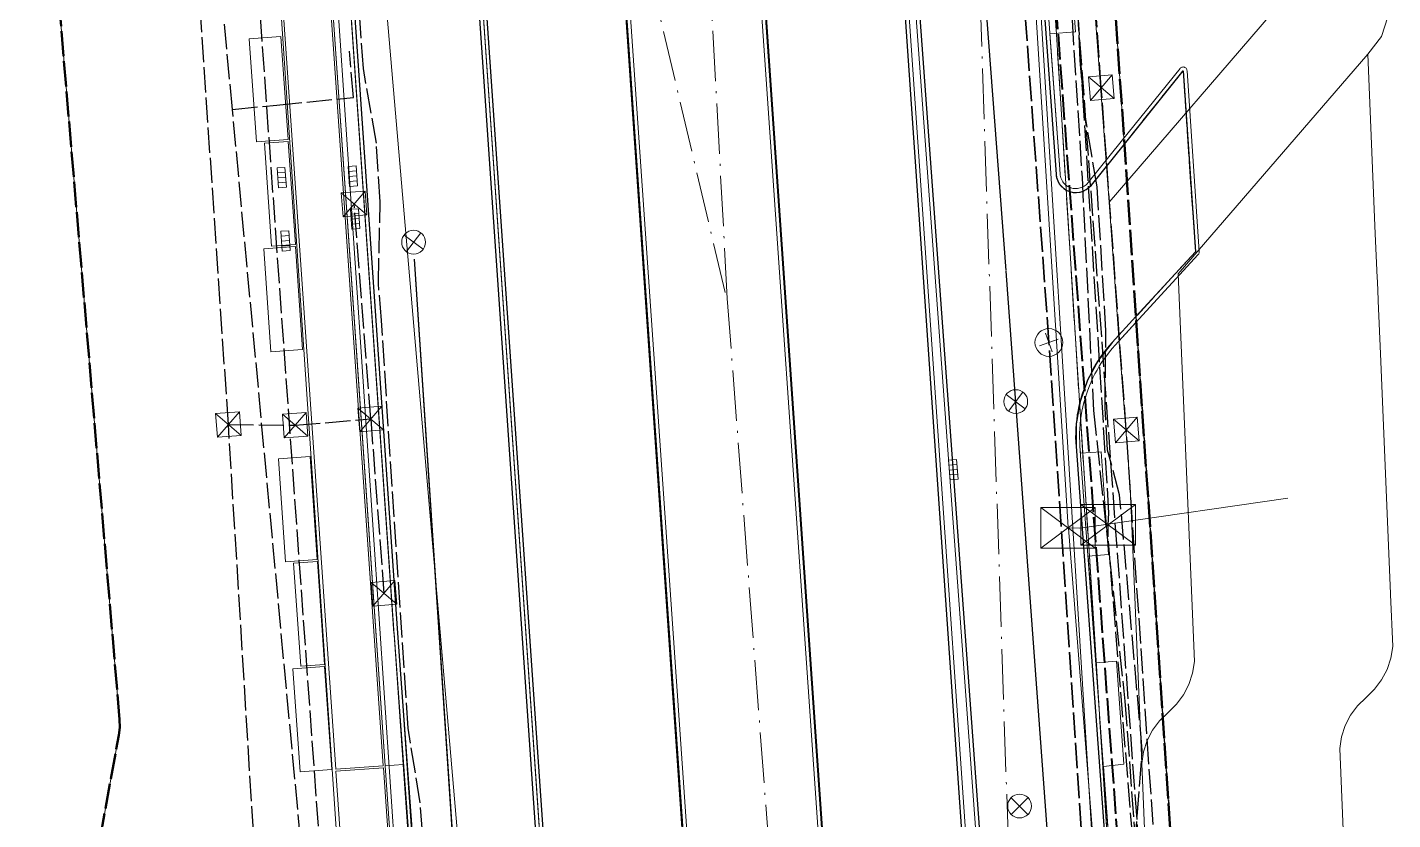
# Model space of a CAD drawing. Header units: metres. Extents: x 105014 to 106600, y 111320 to 118425.
# Drawn here: x 105392.7 to 105461.5, y 112416 to 112455.9 of the extents above; entities that cross this region are included whole.
import ezdxf

# ---------------------------------------------------------------- set-up
doc = ezdxf.new("R2010")
doc.units = ezdxf.units.M
doc.linetypes.add('DASHDOT', pattern=[3.556, 2.54, -0.508, 0, -0.508])
doc.linetypes.add('DASHED', pattern=[1.524, 1.27, -0.254])
for name, color, linetype, lineweight in [('00-BASE-LIMITE', 7, 'DASHED', 50), ('00-BASE-UE', 42, 'DASHED', 25), ('10-PAV-BOCACALLE', 9, 'CONTINUOUS', 13), ('10-PAV-CALZADA-BRT', 12, 'CONTINUOUS', 30), ('10-PAV-CALZADA-MIXTA', 8, 'CONTINUOUS', 30), ('10-PAV-CICLORUTA', 76, 'CONTINUOUS', 18), ('10-PAV-ESTACION-TM', 1, 'CONTINUOUS', 40), ('10-PAV-SARDINEL', 252, 'CONTINUOUS', 13), ('20-EP-ZONA-DURA', 253, 'CONTINUOUS', 13), ('20-EP-ZONA-VERDE', 84, 'CONTINUOUS', 13), ('30-RED-ENEL-NODOS', 11, 'CONTINUOUS', 13), ('30-RED-ENEL-PROY', 1, 'DASHED', 25), ('30-RED-ETB-CAMARA', 151, 'CONTINUOUS', 13), ('30-RED-ETB-EXIST', 145, 'CONTINUOUS', 13), ('30-RED-ETB-PROY', 5, 'DASHED', 25), ('30-RED-MOVISTAR-PROY', 4, 'DASHED', 25), ('30-RED-VANTI-EXIST', 52, 'CONTINUOUS', 13), ('30-RED-VANTI-PROY', 2, 'DASHED', 25), ('30-RED-VANTI-RETIRO', 8, 'DASHDOT', 13), ('35-RH-ACUE-MATRIZ-PJ', 150, 'DASHED', 40), ('35-RH-ACUE-MENOR-EXIST', 151, 'CONTINUOUS', 13), ('35-RH-ACUE-MENOR-PROY', 5, 'DASHED', 25), ('35-RH-PLUV-COLECTOR', 96, 'CONTINUOUS', 30), ('35-RH-PLUV-NODOS', 94, 'CONTINUOUS', 13), ('35-RH-PLUV-RETIRO', 8, 'DASHDOT', 13), ('36-RH-SAN-COLECTOR-PROY', 6, 'DASHED', 35), ('36-RH-SAN-POZOS', 216, 'CONTINUOUS', 13), ('60-PREDIAL-LOTE', 42, 'CONTINUOUS', 13)]:
    doc.layers.add(name, color=color, linetype=linetype, lineweight=lineweight)

# ---------------------------------------------------------------- blocks, each defined once
blk = doc.blocks.new('CAM_ETB_T_13')
for p, q in [((-1.375, -1.025), (1.375, 1.025)), ((-1.375, 1.025), (1.375, -1.025))]:
    blk.add_line(p, q)
blk.add_lwpolyline([(-1.375, -1.025), (1.375, -1.025), (1.375, 1.025), (-1.375, 1.025)], close=True)
blk = doc.blocks.new('CAJA_ENEL')
for p, q in [((-0.6, -0.6), (0.6, 0.6)), ((-0.6, 0.6), (0.6, -0.6))]:
    blk.add_line(p, q)
blk.add_lwpolyline([(-0.6, -0.6), (0.6, -0.6), (0.6, 0.6), (-0.6, 0.6)], close=True)
blk = doc.blocks.new('POZO_SAN')
for p, q in [((-0.5, 0), (0.5, 0)), ((0, -0.5), (0, 0.5))]:
    blk.add_line(p, q)
blk.add_circle((0, 0), 0.7)
blk = doc.blocks.new('SUMIDERO')
for p, q in [((-0.25, -0.2), (-0.25, 0.2)), ((0, -0.2), (0, 0.2)), ((0.25, -0.2), (0.25, 0.2))]:
    blk.add_line(p, q)
blk.add_lwpolyline([(-0.5, -0.2), (0.5, -0.2), (0.5, 0.2), (-0.5, 0.2)], close=True)
blk = doc.blocks.new('POZO_PLUV')
for p, q in [((-0.42, -0.42), (0.42, 0.42)), ((-0.42, 0.42), (0.42, -0.42))]:
    blk.add_line(p, q)
blk.add_circle((0, 0), 0.6)

msp = doc.modelspace()

# ---------------------------------------------------------------- linework, layer by layer
at = {"layer": '00-BASE-LIMITE'}
for points in [[(105446.1261, 112477.6617), (105450.6233, 112410.6239), (105450.9999, 112405.4791), (105451.5965, 112397.4247), (105452.3475, 112386.2927), (105453.2739, 112374.1909), (105453.9957, 112363.8917), (105454.7955, 112352.7775), (105455.1799, 112347.4345), (105455.7085, 112340.0861), (105455.7447, 112339.5843), (105455.0235, 112339.1663)], [(105394.2111, 112334.7757), (105395.8971, 112345.0479), (105396.4211, 112348.7839), (105406.3071, 112347.0333), (105410.1213, 112347.9957), (105408.8251, 112363.4781), (105409.7017, 112363.5515), (105409.3307, 112367.9989), (105408.4475, 112367.9893), (105408.3095, 112369.6475), (105406.6823, 112390.1281), (105403.6453, 112393.4535), (105392.7359, 112395.5035), (105395.3079, 112409.0931), (105397.3429, 112420.2789), (105397.3879, 112420.6724), (105397.3807, 112421.0683), (105392.8071, 112475.2735)]]:
    msp.add_lwpolyline(points, dxfattribs=at)
at = {"layer": '00-BASE-UE'}
for points in [[(105446.1261, 112477.6617), (105447.9779, 112450.0573), (105450.9373, 112453.7391), (105451.5535, 112444.6291), (105448.5611, 112441.3661), (105450.6233, 112410.6239), (105450.9999, 112405.4791), (105451.5965, 112397.4247), (105452.3475, 112386.2927), (105453.2739, 112374.1909), (105453.9957, 112363.8917), (105454.7955, 112352.7775), (105455.1799, 112347.4345), (105455.7085, 112340.0861), (105455.7447, 112339.5843), (105455.0235, 112339.1663)], [(105394.2111, 112334.7757), (105395.8971, 112345.0479), (105396.4211, 112348.7839), (105406.3071, 112347.0333), (105410.1213, 112347.9957), (105408.8251, 112363.4781), (105409.7017, 112363.5515), (105409.3307, 112367.9989), (105408.4475, 112367.9893), (105408.3095, 112369.6475), (105406.6823, 112390.1281), (105403.6453, 112393.4535), (105392.7359, 112395.5035), (105395.3079, 112409.0931), (105397.3429, 112420.2789), (105397.3879, 112420.6724), (105397.3807, 112421.0683), (105392.8071, 112475.2735)]]:
    msp.add_lwpolyline(points, dxfattribs=at)
at = {"layer": '10-PAV-BOCACALLE'}
msp.add_lwpolyline([(105412.1231, 112414.9887), (105411.4003, 112425.4163), (105414.253, 112386.3819)], dxfattribs=at)
at = {"layer": '10-PAV-CALZADA-BRT'}
for points in [[(105414.6451, 112575.9793), (105425.5743, 112417.8942), (105427.0705, 112396.2523), (105428.4383, 112381.2618), (105430.4629, 112366.3459), (105437.9087, 112319.2703)], [(105432.7915, 112306.8161), (105423.5487, 112365.2523), (105421.4829, 112380.4729), (105420.0873, 112395.7695), (105418.5857, 112417.4896), (105407.6619, 112575.4965)], [(105430.2679, 112552.9951), (105440.7499, 112401.3749), (105441.1683, 112395.3209), (105442.9657, 112367.4376), (105443.4655, 112358.8747), (105448.4291, 112271.6809), (105449.1605, 112255.3047), (105449.4911, 112238.9155), (105449.9817, 112177.1755)], [(105446.4817, 112177.1477), (105445.9913, 112238.8877), (105445.6623, 112255.1913), (105444.9347, 112271.4819), (105444.0035, 112287.8399), (105443.3353, 112296.1524), (105442.2797, 112304.4247), (105440.8391, 112312.6387), (105439.3984, 112320.8527), (105438.3428, 112329.1251), (105437.6745, 112337.4377), (105436.4767, 112358.4767), (105435.9312, 112367.8031), (105434.1851, 112394.8381), (105433.7685, 112400.8637), (105423.2845, 112552.5123)]]:
    msp.add_lwpolyline(points, dxfattribs=at)
at = {"layer": '10-PAV-CALZADA-MIXTA'}
for points in [[(105424.1947, 112319.562), (105419.2376, 112350.9026), (105417.3796, 112362.6496), (105416.9215, 112365.5463), (105415.4336, 112375.9444), (105414.253, 112386.3819), (105411.4003, 112425.4163), (105411.3998, 112425.4237), (105400.9731, 112575.85)], [(105450.3887, 112178.9449), (105449.9911, 112229.4703), (105449.6487, 112248.2002), (105448.9165, 112266.9189), (105445.8381, 112329.0576), (105444.4013, 112358.0597), (105443.2423, 112378.9595), (105441.8369, 112399.8441), (105441.7197, 112401.4459), (105432.157, 112532.0538)], [(105413.4217, 112486.6408), (105418.5982, 112411.5083), (105419.6617, 112396.1259), (105420.9386, 112382.1303), (105422.8287, 112368.2043), (105422.9454, 112367.4699), (105423.0947, 112366.5227), (105432.5445, 112306.7775)], [(105442.3573, 112478.3295), (105444.5381, 112448.5417), (105444.565, 112448.3732), (105444.6202, 112448.2118), (105444.702, 112448.0621), (105444.8081, 112447.9285), (105444.9354, 112447.8148), (105445.0801, 112447.7245), (105445.2381, 112447.66), (105445.4047, 112447.6234), (105445.5751, 112447.6156), (105445.7444, 112447.6368), (105445.9076, 112447.6866), (105446.06, 112447.7634), (105446.1971, 112447.8649), (105446.3149, 112447.9883), (105447.9778, 112450.0572), (105450.9373, 112453.7391), (105451.5535, 112444.6291), (105448.561, 112441.366), (105447.3653, 112440.0623), (105446.6657, 112439.1621), (105446.1215, 112438.1602), (105445.7471, 112437.0834), (105445.5525, 112435.96), (105445.5429, 112434.8199), (105448.0703, 112400.3005)]]:
    msp.add_lwpolyline(points, dxfattribs=at)
at = {"layer": '10-PAV-CICLORUTA'}
for points in [[(105399.3271, 112582.1941), (105399.4403, 112580.5895), (105399.5527, 112578.9835), (105399.6645, 112577.3761), (105399.7761, 112575.7673), (105410.6607, 112418.7343), (105408.2665, 112418.5683), (105397.3817, 112575.6013), (105397.2703, 112577.2101), (105397.1585, 112578.8171), (105397.0461, 112580.4221), (105396.9331, 112582.0251), (105396.9077, 112582.3803), (105399.3015, 112582.5535), (105399.3271, 112582.1941)], [(105411.1715, 112411.3645), (105410.2116, 112409.975), (105408.9389, 112408.8649), (105408.2733, 112418.4685), (105410.6675, 112418.6345), (105411.1715, 112411.3645)]]:
    msp.add_lwpolyline(points, close=True, dxfattribs=at)
at = {"layer": '10-PAV-ESTACION-TM'}
msp.add_lwpolyline([(105427.3459, 112392.2689), (105416.3383, 112551.4889), (105423.3219, 112551.9717), (105434.3293, 112392.7517), (105427.3459, 112392.2689)], close=True, dxfattribs=at)
at = {"layer": '10-PAV-SARDINEL'}
for points in [[(105423.9972, 112319.5309), (105419.0401, 112350.8714), (105417.1821, 112362.6184), (105416.724, 112365.5153), (105416.475, 112367.1128), (105416.2333, 112368.7116), (105415.9988, 112370.3115), (105415.7716, 112371.9124), (105415.5516, 112373.5143), (105415.3389, 112375.1173), (105415.1335, 112376.7211), (105414.9354, 112378.3259), (105414.7445, 112379.9316), (105414.561, 112381.5381), (105414.3847, 112383.1454), (105414.2157, 112384.7535), (105414.054, 112386.3619), (105414.0535, 112386.3673), (105411.2008, 112425.4023), (105411.2003, 112425.4101), (105400.7736, 112575.8362)], [(105400.9731, 112575.85), (105411.3998, 112425.4237), (105411.4003, 112425.4163), (105414.253, 112386.3819), (105414.4146, 112384.7739), (105414.5835, 112383.1667), (105414.7597, 112381.5603), (105414.9431, 112379.9547), (105415.1339, 112378.3499), (105415.3319, 112376.746), (105415.5372, 112375.1431), (105415.7498, 112373.541), (105415.9696, 112371.94), (105416.1967, 112370.34), (105416.4311, 112368.741), (105416.6727, 112367.1431), (105416.9215, 112365.5463), (105417.3796, 112362.6496), (105419.2376, 112350.9026), (105424.1947, 112319.562)], [(105407.6619, 112575.4965), (105418.5857, 112417.4896), (105420.0873, 112395.7695)], [(105448.4291, 112271.6809), (105443.4655, 112358.8747), (105443.2186, 112363.1563), (105442.9657, 112367.4376), (105442.6842, 112372.086), (105442.3954, 112376.7339), (105442.0994, 112381.3813), (105441.7963, 112386.0283), (105441.4859, 112390.6749), (105441.1683, 112395.3209), (105440.7499, 112401.3749), (105430.2679, 112552.9951)], [(105431.2337, 112541.9246), (105440.9494, 112401.3887), (105441.3678, 112395.3346), (105441.6855, 112390.6884), (105441.9959, 112386.0415), (105442.299, 112381.3942), (105442.595, 112376.7465), (105442.8838, 112372.0983), (105443.1654, 112367.4496), (105443.4183, 112363.168), (105443.6652, 112358.8862), (105447.4799, 112291.875)], [(105445.6383, 112329.0477), (105444.2016, 112358.0498), (105444.0702, 112360.6628), (105443.9349, 112363.2755), (105443.7959, 112365.888), (105443.6529, 112368.5003), (105443.5061, 112371.1123), (105443.3555, 112373.7242), (105443.201, 112376.3358), (105443.0427, 112378.9473), (105442.8805, 112381.5584), (105442.7145, 112384.1694), (105442.5446, 112386.78), (105442.3708, 112389.3905), (105442.1933, 112392.0006), (105442.0118, 112394.6105), (105441.8266, 112397.2202), (105441.6374, 112399.8296), (105441.5202, 112401.4313), (105431.9575, 112532.0392)], [(105432.157, 112532.0538), (105441.7197, 112401.4459), (105441.8369, 112399.8441), (105442.026, 112397.2344), (105442.2113, 112394.6245), (105442.3928, 112392.0143), (105442.5704, 112389.4039), (105442.7441, 112386.7931), (105442.914, 112384.1822), (105443.0801, 112381.5709), (105443.2423, 112378.9595), (105443.4006, 112376.3478), (105443.5551, 112373.7358), (105443.7058, 112371.1237), (105443.8526, 112368.5113), (105443.9956, 112365.8987), (105444.1347, 112363.2859), (105444.2699, 112360.6729), (105444.4013, 112358.0597), (105445.8381, 112329.0576)], [(105432.5445, 112306.7775), (105423.0947, 112366.5227), (105422.9454, 112367.4699), (105422.8287, 112368.2043), (105422.5885, 112369.7474), (105422.3558, 112371.2916), (105422.1307, 112372.8369), (105421.9131, 112374.3833), (105421.7031, 112375.9308), (105421.5006, 112377.4793), (105421.3057, 112379.0287), (105421.1183, 112380.5791), (105420.9386, 112382.1303), (105420.7663, 112383.6824), (105420.6017, 112385.2354), (105420.4447, 112386.7891), (105420.2952, 112388.3436), (105420.1533, 112389.8988), (105420.019, 112391.4546), (105419.8923, 112393.0111), (105419.7732, 112394.5682), (105419.6617, 112396.1259), (105418.5982, 112411.5083), (105413.4217, 112486.6408)], [(105418.7978, 112411.5221), (105418.3862, 112417.4758), (105413.6212, 112486.6546)], [(105413.6212, 112486.6546), (105418.7977, 112411.5221), (105419.8612, 112396.14), (105419.9727, 112394.583), (105420.0917, 112393.0269), (105420.2183, 112391.4714), (105420.3526, 112389.9165), (105420.4944, 112388.3623), (105420.6437, 112386.8088), (105420.8007, 112385.256), (105420.9652, 112383.704), (105421.1372, 112382.1533), (105421.317, 112380.6026), (105421.5042, 112379.0532), (105421.699, 112377.5047), (105421.9014, 112375.9572), (105422.1113, 112374.4107), (105422.3287, 112372.8653), (105422.5537, 112371.3209), (105422.7862, 112369.7777), (105423.0263, 112368.2354), (105423.143, 112367.5012), (105423.2923, 112366.5539), (105432.7421, 112306.8087)], [(105448.0703, 112400.3005), (105445.5429, 112434.8199), (105445.5299, 112435.0478), (105445.5244, 112435.276), (105445.5264, 112435.5043), (105445.5357, 112435.7323), (105445.5525, 112435.96), (105445.5767, 112436.1869), (105445.6083, 112436.413), (105445.6473, 112436.6379), (105445.6936, 112436.8615), (105445.7471, 112437.0834), (105445.8078, 112437.3034), (105445.8757, 112437.5213), (105445.9507, 112437.7369), (105446.0326, 112437.95), (105446.1215, 112438.1602), (105446.2171, 112438.3675), (105446.3195, 112438.5715), (105446.4284, 112438.7721), (105446.5439, 112438.969), (105446.6657, 112439.1621), (105446.7937, 112439.3511), (105446.9278, 112439.5358), (105447.0679, 112439.716), (105447.2138, 112439.8916), (105447.3653, 112440.0623), (105448.561, 112441.366), (105451.5535, 112444.6291), (105450.9373, 112453.7391), (105447.9778, 112450.0572), (105446.3149, 112447.9883), (105446.2564, 112447.9218), (105446.1923, 112447.8608), (105446.123, 112447.8056), (105446.0492, 112447.7568), (105445.9712, 112447.7147), (105445.8899, 112447.6797), (105445.8058, 112447.652), (105445.7196, 112447.6319), (105445.6319, 112447.6194), (105445.5435, 112447.6148), (105445.455, 112447.618), (105445.3672, 112447.629), (105445.2806, 112447.6478), (105445.1961, 112447.6741), (105445.1142, 112447.7078), (105445.0356, 112447.7486), (105444.961, 112447.7962), (105444.8908, 112447.8503), (105444.8257, 112447.9103), (105444.7662, 112447.9758), (105444.7127, 112448.0464), (105444.6656, 112448.1214), (105444.6254, 112448.2002), (105444.5923, 112448.2824), (105444.5666, 112448.3671), (105444.5485, 112448.4538), (105444.5381, 112448.5417), (105442.3573, 112478.3295)], [(105442.557, 112478.3408), (105444.7374, 112448.5594), (105444.7461, 112448.4856), (105444.7606, 112448.4167), (105444.7812, 112448.3487), (105444.8075, 112448.2835), (105444.8397, 112448.2204), (105444.8778, 112448.1595), (105444.9201, 112448.1038), (105444.9683, 112448.0509), (105445.0198, 112448.0034), (105445.0758, 112447.9602), (105445.1363, 112447.9217), (105445.1983, 112447.8895), (105445.264, 112447.8625), (105445.3318, 112447.8413), (105445.4005, 112447.8264), (105445.4713, 112447.8176), (105445.5425, 112447.815), (105445.6124, 112447.8187), (105445.6831, 112447.8287), (105445.7519, 112447.8448), (105445.819, 112447.8669), (105445.8839, 112447.8949), (105445.9463, 112447.9286), (105446.0056, 112447.9677), (105446.0608, 112448.0117), (105446.1121, 112448.0606), (105446.162, 112448.1173), (105447.8219, 112450.1825), (105450.7828, 112453.8661), (105450.8066, 112453.8905), (105450.8341, 112453.9104), (105450.8647, 112453.9254), (105450.8973, 112453.935), (105450.9312, 112453.939), (105450.9651, 112453.9371), (105450.9983, 112453.9295), (105451.0297, 112453.9164), (105451.0585, 112453.8982), (105451.0837, 112453.8753), (105451.1047, 112453.8485), (105451.1208, 112453.8185), (105451.1316, 112453.7862), (105451.1368, 112453.7526), (105451.753, 112444.6426), (105451.7526, 112444.6103), (105451.7469, 112444.5784), (105451.7362, 112444.5479), (105451.7207, 112444.5194), (105451.7009, 112444.4939), (105448.7084, 112441.2308), (105447.5149, 112439.9295), (105447.3641, 112439.7596), (105447.2238, 112439.5907), (105447.088, 112439.4159), (105446.9586, 112439.2378), (105446.8317, 112439.0506), (105446.7147, 112438.865), (105446.6031, 112438.6747), (105446.497, 112438.4795), (105446.3969, 112438.2798), (105446.3039, 112438.0781), (105446.2175, 112437.8735), (105446.1388, 112437.669), (105446.0665, 112437.4612), (105445.9993, 112437.2456), (105445.9405, 112437.0324), (105445.8885, 112436.8168), (105445.8438, 112436.6001), (105445.8059, 112436.382), (105445.7753, 112436.1629), (105445.7518, 112435.9427), (105445.7355, 112435.7217), (105445.7264, 112435.5004), (105445.7244, 112435.2791), (105445.7298, 112435.0548), (105445.7425, 112434.8338), (105448.2698, 112400.315)]]:
    msp.add_lwpolyline(points, dxfattribs=at)
for points in [[(105434.3278, 112392.7516), (105434.1283, 112392.7378), (105433.9856, 112394.8244), (105433.569, 112400.8499), (105423.1224, 112551.9579), (105423.3219, 112551.9717), (105433.7685, 112400.8637), (105434.1851, 112394.8381), (105434.3278, 112392.7516)], [(105427.5689, 112392.2843), (105427.3694, 112392.2705), (105427.3507, 112392.4993), (105427.2768, 112393.4372), (105427.2054, 112394.3754), (105427.1367, 112395.3138), (105427.0705, 112396.2523), (105425.5743, 112417.8942), (105416.3382, 112551.4889), (105416.5377, 112551.5027), (105425.7738, 112417.908), (105427.27, 112396.2663), (105427.3362, 112395.3282), (105427.4049, 112394.3903), (105427.4762, 112393.4527), (105427.5501, 112392.5153), (105427.5689, 112392.2843)]]:
    msp.add_lwpolyline(points, close=True, dxfattribs=at)
at = {"layer": '20-EP-ZONA-DURA'}
for points in [[(105399.3015, 112582.5535), (105396.9077, 112582.3803), (105396.9331, 112582.0251), (105397.0461, 112580.4221), (105397.1585, 112578.8171), (105397.2703, 112577.2101), (105397.3817, 112575.6013), (105408.2665, 112418.5683), (105410.6607, 112418.7343), (105399.7761, 112575.7673), (105399.6645, 112577.3761), (105399.5527, 112578.9835), (105399.4403, 112580.5895), (105399.3271, 112582.1941), (105399.3015, 112582.5535)], [(105404.2723, 112450.1677), (105405.8679, 112450.2783), (105405.5085, 112455.4659), (105403.9127, 112455.3553), (105404.2723, 112450.1677)], [(105406.2345, 112444.9911), (105405.8749, 112450.1785), (105404.6763, 112450.0955), (105405.0359, 112444.9079), (105406.2345, 112444.9911)], [(105406.6009, 112439.7037), (105406.2413, 112444.8913), (105404.6457, 112444.7807), (105405.0053, 112439.5931), (105406.6009, 112439.7037)], [(105405.7383, 112429.0185), (105407.3339, 112429.1291), (105406.9743, 112434.3167), (105405.3787, 112434.2061), (105405.7383, 112429.0185)], [(105407.7003, 112423.8417), (105407.3409, 112429.0293), (105406.1419, 112428.9463), (105406.5013, 112423.7587), (105407.7003, 112423.8417)], [(105408.0669, 112418.5545), (105407.7073, 112423.7421), (105406.1111, 112423.6313), (105406.4707, 112418.4439), (105408.0669, 112418.5545)], [(105410.6675, 112418.6345), (105408.2733, 112418.4685), (105408.9389, 112408.8649), (105410.2116, 112409.975), (105411.1715, 112411.3645), (105410.6675, 112418.6345)]]:
    msp.add_lwpolyline(points, close=True, dxfattribs=at)
for points in [[(105446.1434, 112477.4041), (105447.9582, 112450.352), (105447.8219, 112450.1825), (105446.162, 112448.1173), (105446.1121, 112448.0606), (105446.0608, 112448.0117), (105446.0056, 112447.9677), (105445.9463, 112447.9286), (105445.8839, 112447.8949), (105445.819, 112447.8669), (105445.7519, 112447.8448), (105445.6831, 112447.8287), (105445.6124, 112447.8187), (105445.5425, 112447.815), (105445.4713, 112447.8176), (105445.4005, 112447.8264), (105445.3318, 112447.8413), (105445.264, 112447.8625), (105445.1983, 112447.8895), (105445.1363, 112447.9217), (105445.0758, 112447.9602), (105445.0198, 112448.0034), (105444.9683, 112448.0509), (105444.9201, 112448.1038), (105444.8778, 112448.1595), (105444.8397, 112448.2204), (105444.8075, 112448.2835), (105444.7812, 112448.3487), (105444.7606, 112448.4167), (105444.7461, 112448.4856), (105444.7374, 112448.5594), (105444.2209, 112455.6089), (105445.5173, 112455.7037), (105445.1377, 112460.8899)], [(105395.3291, 112409.2093), (105397.3429, 112420.2789), (105397.3879, 112420.6724), (105397.3807, 112421.0683), (105392.8071, 112475.2735)], [(105407.3363, 112468.1411), (105409.4109, 112438.2004), (105409.412, 112438.1955), (105410.7605, 112418.7411), (105411.2595, 112411.5399)], [(105447.6971, 112408.1353), (105446.9225, 112418.7159), (105447.9571, 112418.8217), (105447.5773, 112424.0079), (105446.5405, 112423.9319), (105446.1473, 112429.3021), (105447.1815, 112429.3779), (105446.8017, 112434.5641), (105445.7677, 112434.4883), (105445.7425, 112434.8338), (105445.7298, 112435.0548), (105445.7244, 112435.2791), (105445.7264, 112435.5004), (105445.7355, 112435.7217), (105445.7518, 112435.9427), (105445.7753, 112436.1629), (105445.8059, 112436.382), (105445.8438, 112436.6001), (105445.8885, 112436.8168), (105445.9405, 112437.0324), (105445.9993, 112437.2456), (105446.0665, 112437.4612), (105446.1388, 112437.669), (105446.2175, 112437.8735), (105446.3039, 112438.0781), (105446.3969, 112438.2798), (105446.497, 112438.4795), (105446.6031, 112438.6747), (105446.7147, 112438.865), (105446.8317, 112439.0506), (105446.9586, 112439.2378), (105447.088, 112439.4159), (105447.2238, 112439.5907), (105447.3641, 112439.7596), (105447.5149, 112439.9295), (105448.5795, 112441.0902), (105448.5795, 112441.0902), (105450.6233, 112410.6239)], [(105411.9237, 112414.9749), (105411.6583, 112418.8033), (105411.2031, 112425.3708), (105412.0692, 112413.519)]]:
    msp.add_lwpolyline(points, dxfattribs=at)
at = {"layer": '20-EP-ZONA-VERDE'}
for points in [[(105400.3193, 112582.3321), (105400.4379, 112580.6593), (105400.5503, 112579.0529), (105400.6621, 112577.4451), (105400.7737, 112575.8363), (105411.6583, 112418.8033), (105410.7605, 112418.7411), (105399.8757, 112575.7741), (105399.7643, 112577.3829), (105399.6525, 112578.9905), (105399.5401, 112580.5965), (105399.4269, 112582.2011), (105399.4015, 112582.5583), (105400.2961, 112582.6219), (105400.3193, 112582.3321)], [(105405.8679, 112450.2783), (105404.2723, 112450.1677), (105403.9127, 112455.3553), (105405.5085, 112455.4659), (105405.8679, 112450.2783)], [(105406.2345, 112444.9911), (105405.0359, 112444.9079), (105404.6763, 112450.0955), (105405.8749, 112450.1785), (105406.2345, 112444.9911)], [(105406.6009, 112439.7037), (105405.0053, 112439.5931), (105404.6457, 112444.7807), (105406.2413, 112444.8913), (105406.6009, 112439.7037)], [(105407.3339, 112429.1291), (105405.7383, 112429.0185), (105405.3787, 112434.2061), (105406.9743, 112434.3167), (105407.3339, 112429.1291)], [(105407.7003, 112423.8417), (105406.5013, 112423.7587), (105406.1419, 112428.9463), (105407.3409, 112429.0293), (105407.7003, 112423.8417)], [(105408.0669, 112418.5545), (105406.4707, 112418.4439), (105406.1111, 112423.6313), (105407.7073, 112423.7421), (105408.0669, 112418.5545)]]:
    msp.add_lwpolyline(points, close=True, dxfattribs=at)
at = {"layer": '30-RED-ENEL-PROY'}
for points in [[(105446.8165, 112452.8957), (105445.3795, 112473.1567)], [(105402.8629, 112435.9333), (105401.4313, 112457.0541)], [(105448.0713, 112435.6601), (105446.8165, 112452.8957)], [(105410.0301, 112436.2109), (105409.1885, 112447.0417)], [(105406.2235, 112435.9001), (105410.0301, 112436.2109)], [(105410.0301, 112436.2109), (105410.6943, 112427.4285)], [(105404.3051, 112412.4049), (105402.8629, 112435.9333)], [(105402.8629, 112435.9333), (105406.2235, 112435.9001)], [(105449.6313, 112412.7451), (105448.0713, 112435.6601)]]:
    msp.add_lwpolyline(points, dxfattribs=at)
at = {"layer": '30-RED-ETB-EXIST'}
for points in [[(105445.157, 112430.716), (105445.153, 112430.759), (105441.054, 112496.096), (105441.057, 112496.309), (105441.083, 112496.195)], [(105411.225, 112413.644), (105411.293, 112413.645), (105411.293, 112413.705), (105407.291, 112472.944)], [(105447.162, 112430.916), (105456.217, 112432.226)], [(105445.14, 112430.734), (105445.742, 112430.711), (105447.162, 112430.916)], [(105450.712, 112358.73), (105449.1, 112380.917), (105445.157, 112430.716)]]:
    msp.add_lwpolyline(points, dxfattribs=at)
at = {"layer": '30-RED-ETB-PROY'}
for points in [[(105447.168, 112430.876), (105447.204, 112431.465), (105443.208, 112495.68), (105443.213, 112496.283)], [(105407.566, 112413.574), (105407.501, 112414.177), (105403.36, 112472.022), (105403.506, 112472.582)], [(105450.738, 112358.732), (105452.989, 112358.916), (105447.159, 112430.271), (105447.168, 112430.876)]]:
    msp.add_lwpolyline(points, dxfattribs=at)
at = {"layer": '30-RED-MOVISTAR-PROY'}
msp.add_lwpolyline([(105451.7289, 112373.479), (105443.1419, 112490.8409)], dxfattribs=at)
at = {"layer": '30-RED-VANTI-EXIST'}
msp.add_lwpolyline([(105441.5087, 112503.1738), (105441.5773, 112502.0381), (105443.3699, 112474.2277), (105444.3915, 112458.2891), (105445.5115, 112440.2595), (105446.5029, 112424.8519), (105447.3521, 112411.3599), (105447.8309, 112405.05)], dxfattribs=at)
at = {"layer": '30-RED-VANTI-PROY'}
for points in [[(105449.3454, 112405.5668), (105449.1561, 112408.3481), (105448.3891, 112413.1473), (105448.8793, 112419.5193), (105447.7413, 112432.3931), (105447.1325, 112434.6335), (105447.0059, 112436.7603), (105447.0479, 112440.6481), (105446.6065, 112447.8995), (105445.9481, 112451.7829), (105445.7595, 112454.2573), (105445.2987, 112464.9299), (105444.7541, 112470.1277), (105444.2697, 112473.2207), (105444.0883, 112475.8355), (105443.6437, 112482.3251), (105445.6787, 112490.4107), (105445.3593, 112496.8901), (105444.855, 112503.714)], [(105423.4193, 112331.6455), (105418.5563, 112358.3821), (105417.8999, 112360.3893), (105416.6603, 112369.2141), (105416.1451, 112372.5757), (105414.4413, 112390.1345), (105413.5669, 112396.5327), (105412.8617, 112402.1545), (105412.7411, 112413.8589), (105412.5199, 112416.8821), (105411.9115, 112420.6397), (105410.5649, 112441.1787), (105410.4139, 112443.0401), (105410.5051, 112447.1477), (105410.3111, 112450.1073), (105409.6573, 112453.8677), (105407.7575, 112481.2681)]]:
    msp.add_lwpolyline(points, dxfattribs=at)
at = {"layer": '30-RED-VANTI-RETIRO'}
msp.add_lwpolyline([(105441.5087, 112503.1738), (105441.5773, 112502.0381), (105443.3699, 112474.2277), (105444.3915, 112458.2891), (105445.5115, 112440.2595), (105446.5029, 112424.8519), (105447.3521, 112411.3599), (105447.8309, 112405.05)], dxfattribs=at)
at = {"layer": '35-RH-ACUE-MATRIZ-PJ'}
msp.add_lwpolyline([(105438.8034, 112534.6229), (105448.9039, 112397.7856), (105448.0571, 112397.7231)], dxfattribs=at)
at = {"layer": '35-RH-ACUE-MENOR-EXIST'}
for points in [[(105398.76, 112587.34), (105409.23, 112475.44), (105415.93, 112397.57)], [(105398.76, 112587.34), (105409.23, 112475.44), (105415.93, 112397.57)], [(105439.37, 112527.65), (105447.77, 112392.29), (105457.86, 112241.68)]]:
    msp.add_lwpolyline(points, dxfattribs=at)
at = {"layer": '35-RH-ACUE-MENOR-PROY'}
for points in [[(105444.1848, 112474.5592), (105445.8461, 112448.3893), (105446.4193, 112436.6448), (105448.0086, 112422.0056), (105449.7275, 112398.5468), (105451.2002, 112376.6355), (105451.4097, 112371.9678), (105452.6574, 112344.0199), (105452.8697, 112339.8332), (105453.9853, 112321.377), (105454.4104, 112314.3454), (105453.6523, 112306.3473), (105455.6594, 112272.607), (105456.64, 112255.0476), (105456.7908, 112252.5526), (105457.7426, 112239.8133), (105457.6296, 112230.4518), (105458.2562, 112204.2735), (105458.4003, 112193.8377)], [(105425.8733, 112179.5634), (105426.7743, 112198.9107), (105425.386, 112237.8607), (105426.3104, 112247.5302), (105425.8836, 112252.9738), (105425.4163, 112257.981), (105425.1451, 112271.0671), (105423.2867, 112280.7637), (105419.456, 112313.7169), (105419.2036, 112315.8822), (105419.2036, 112315.8822), (105418.2859, 112327.8361), (105416.2109, 112343.5978), (105413.6258, 112347.6863), (105410.7976, 112373.4364), (105409.117, 112378.1429), (105408.1293, 112387.5048), (105408.9534, 112388.6878), (105408.4228, 112394.349), (105408.1027, 112397.7786), (105407.0593, 112408.9612), (105403.0638, 112451.8022), (105402.391, 112458.99)], [(105403.0638, 112451.8022), (105405.2954, 112452.0234), (105409.1676, 112452.4072), (105408.9518, 112454.736)]]:
    msp.add_lwpolyline(points, dxfattribs=at)
at = {"layer": '35-RH-PLUV-COLECTOR'}
for points in [[(105442.0197, 112443.6875), (105438.5737, 112489.262)], [(105442.0197, 112443.6875), (105438.5737, 112489.262)], [(105412.2189, 112444.2585), (105415.04, 112401.58)], [(105412.2189, 112444.2585), (105414.8977, 112403.7757)], [(105445.1148, 112401.6486), (105442.0197, 112443.66)], [(105445.1148, 112401.6486), (105442.0197, 112443.66)]]:
    msp.add_lwpolyline(points, dxfattribs=at)
at = {"layer": '35-RH-PLUV-RETIRO'}
for points in [[(105436.204, 112334.0446), (105427.9842, 112442.2704), (105423.0785, 112532.8965)], [(105435.6112, 112376.5965), (105443.113, 112385.5473), (105438.529, 112522.8847)], [(105408.127, 112492.8728), (105413.8422, 112501.9783), (105427.9408, 112442.3055)]]:
    msp.add_lwpolyline(points, dxfattribs=at)
at = {"layer": '36-RH-SAN-COLECTOR-PROY'}
for points in [[(105444.1766, 112440.0635), (105438.1, 112524.28)], [(105448.92, 112368.45), (105444.1766, 112440.0635)]]:
    msp.add_lwpolyline(points, dxfattribs=at)
at = {"layer": '60-PREDIAL-LOTE'}
for points in [[(105396.6397, 112588.1646), (105408.4952, 112412.5993)], [(105461.4031, 112456.938), (105460.924, 112455.4823), (105460.2334, 112454.5884), (105450.6906, 112443.5131), (105451.5126, 112423.9929), (105451.4157, 112423.4077), (105451.2279, 112422.845), (105450.954, 112422.319), (105450.6006, 112421.8426), (105450.1766, 112421.4277), (105449.7482, 112421.0157), (105449.3931, 112420.539), (105449.1209, 112420.0106), (105448.939, 112419.4446), (105448.939, 112419.4446), (105448.8524, 112418.8566), (105448.2731, 112432.8248), (105447.7137, 112440.058), (105447.208, 112447.131), (105455.8621, 112457.1751)], [(105448.989, 112415.5625), (105448.8524, 112418.8566), (105448.939, 112419.4446), (105449.1209, 112420.0106), (105449.3931, 112420.539), (105449.7482, 112421.0157), (105450.1766, 112421.4277), (105450.6006, 112421.8426), (105450.954, 112422.319), (105451.2279, 112422.845), (105451.4157, 112423.4077), (105451.5126, 112423.9929), (105450.6906, 112443.5131), (105460.2334, 112454.5884), (105460.6148, 112445.5335), (105460.707, 112443.343), (105460.7167, 112443.1115), (105460.7547, 112442.21), (105460.7566, 112442.1665), (105460.8691, 112439.4951), (105461.3776, 112427.4216), (105461.3795, 112427.3701), (105461.4898, 112424.7488), (105461.393, 112424.1636), (105461.2052, 112423.6009), (105460.9312, 112423.0749), (105460.5778, 112422.5985), (105460.1539, 112422.1836), (105459.7254, 112421.7716), (105459.3704, 112421.2949), (105459.0981, 112420.7665), (105458.9163, 112420.2005), (105458.8297, 112419.6125), (105459.0504, 112414.2902)]]:
    msp.add_lwpolyline(points, dxfattribs=at)
msp.add_lwpolyline([(105455.8621, 112457.1751), (105447.208, 112447.131), (105445.7684, 112466.4653), (105444.683, 112480.7926), (105454.7342, 112472.1582), (105455.0024, 112471.8692), (105455.2181, 112471.5391), (105455.3752, 112471.1775), (105455.4692, 112470.7946), (105456.373, 112458.6331), (105456.3559, 112458.3183), (105456.2947, 112458.009), (105456.2528, 112457.8895), (105456.2323, 112457.831), (105456.1904, 112457.7115), (105456.0452, 112457.4317), (105455.8621, 112457.1751)], close=True, dxfattribs=at)

# ---------------------------------------------------------------- block references
at = {"layer": '30-RED-ENEL-NODOS'}
for p, rotation in [((105446.8164, 112452.8955), 94.5), ((105409.1885, 112447.0416), 94.4), ((105410.03, 112436.2108), 94.4), ((105402.8629, 112435.9332), 94.5), ((105406.2234, 112435.9001), 94.5), ((105448.0712, 112435.66), 94.8), ((105410.6943, 112427.4285), 94.5)]:
    msp.add_blockref('CAJA_ENEL', p, dxfattribs=dict(at, rotation=rotation))
at = {"layer": '30-RED-ETB-CAMARA'}
for p in [(105447.168, 112430.876), (105445.14, 112430.734)]:
    msp.add_blockref('CAM_ETB_T_13', p, dxfattribs=at)
at = {"layer": '35-RH-PLUV-NODOS'}
for name, p, rotation in [('SUMIDERO', (105405.546, 112448.3667), 274), ('SUMIDERO', (105409.1235, 112448.4404), 274), ('SUMIDERO', (105409.2418, 112446.2901), 274), ('SUMIDERO', (105405.7359, 112445.1821), 274), ('POZO_PLUV', (105412.1886, 112445.1128), 278), ('POZO_PLUV', (105412.1886, 112445.1128), 278), ('POZO_PLUV', (105442.5058, 112437.0859), 278), ('POZO_PLUV', (105442.5058, 112437.0859), 278), ('SUMIDERO', (105439.3677, 112433.6546), 274.4), ('SUMIDERO', (105439.3677, 112433.6546), 274.4), ('SUMIDERO', (105439.3677, 112433.6546), 274.4)]:
    msp.add_blockref(name, p, dxfattribs=dict(at, rotation=rotation))
msp.add_blockref('POZO_PLUV', (105442.7022, 112416.7177), dxfattribs=at)
msp.add_blockref('POZO_PLUV', (105442.7022, 112416.7177), dxfattribs=at)
at = {"layer": '36-RH-SAN-POZOS', "rotation": 290}
msp.add_blockref('POZO_SAN', (105444.1766, 112440.0635), dxfattribs=at)

doc.saveas('drawing.dxf')
